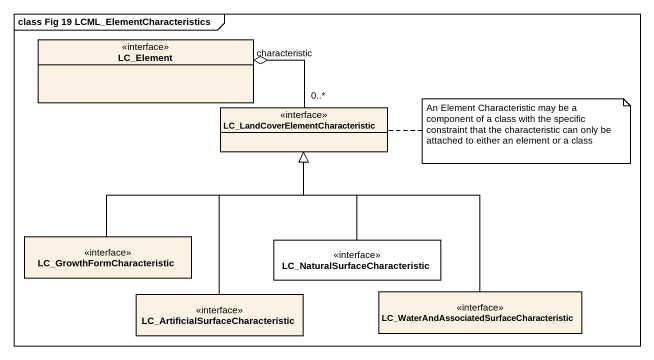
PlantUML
@startuml
mainframe class Fig 19 LCML_ElementCharacteristics
hide circle
hide empty members
class LC_Element <<interface>> #FCF2E3
class "LC_LandCoverElementCharacteristic" as LC_LandCoverElementCharacter <<interface>> #FCF2E3
class LC_GrowthFormCharacteristic <<interface>> #FCF2E3
class "LC_NaturalSurfaceCharacteristic" as LC_NaturalSurfaceCharacteris <<interface>>
class "LC_ArtificialSurfaceCharacteristic" as LC_ArtificialSurfaceCharacte <<interface>> #FCF2E3
class "LC_WaterAndAssociatedSurfaceCharacteristic" as LC_WaterAndAssociatedSurface <<interface>> #FCF2E3
LC_LandCoverElementCharacter "0..*" -left-o LC_Element : characteristic
LC_GrowthFormCharacteristic -up-|> LC_LandCoverElementCharacter
LC_NaturalSurfaceCharacteris -up-|> LC_LandCoverElementCharacter
LC_ArtificialSurfaceCharacte -up-|> LC_LandCoverElementCharacter
LC_WaterAndAssociatedSurface -up-|> LC_LandCoverElementCharacter
note right of LC_LandCoverElementCharacter : An Element Characteristic may be a component of a class with the specific constraint that the characteristic can only be attached to either an element or a class
@enduml
